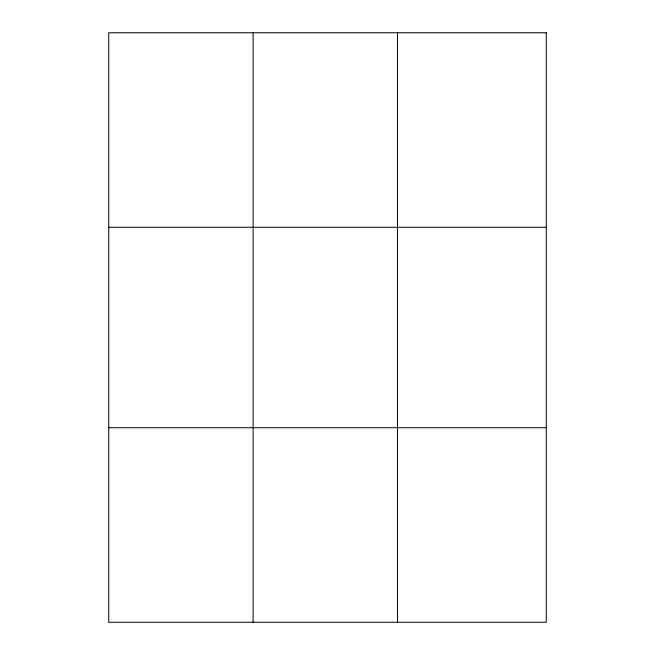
<?xml version="1.0" encoding="UTF-8"?>
<svg xmlns="http://www.w3.org/2000/svg" width="655" height="655" viewBox="0 0 655 655"><rect width="100%" height="100%" fill="white"/><g stroke="black" fill="none" stroke-linecap="round" stroke-linejoin="round"><path stroke-width="0.98" d="M253.117 32.75L253.117 622.25M397.503 32.75L397.503 622.25M108.73 227.285L546.27 227.285M108.73 427.715L546.27 427.715M546.27 32.75L546.27 622.25L108.73 622.25L108.73 32.75L546.27 32.75"/></g></svg>
